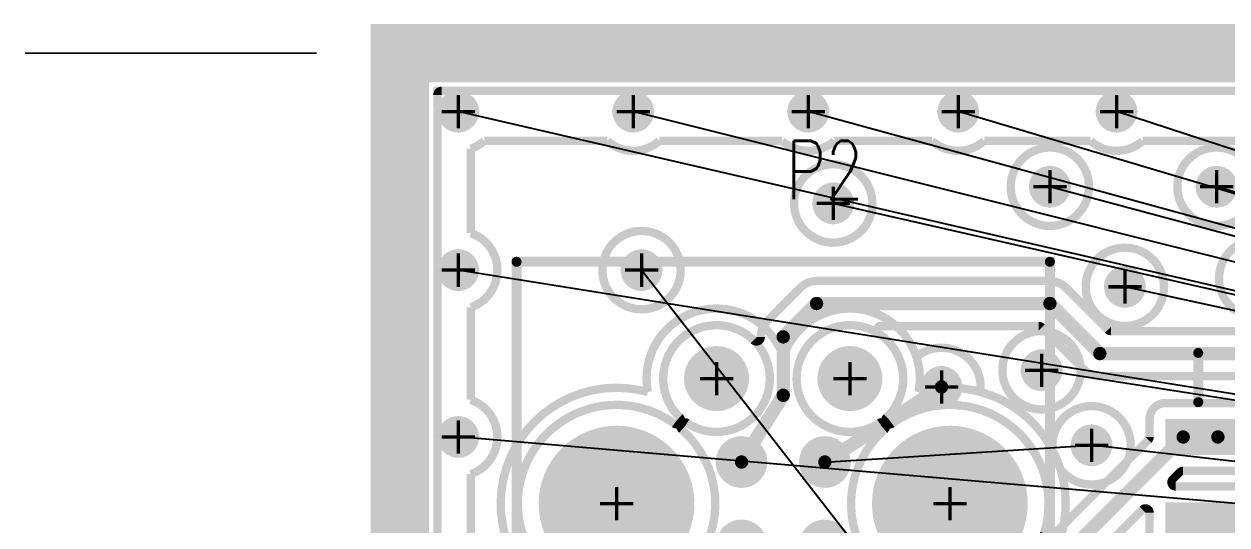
# Model space of a CAD drawing. Extents: x -1.33 to 3.2, y -3.63 to 2.02.
# Drawn here: x -1.325 to -0.604, y 1.717 to 2.018 of the extents above; entities that cross this region are included whole.
import ezdxf
from ezdxf.enums import TextEntityAlignment as Align

# ---------------------------------------------------------------- set-up
doc = ezdxf.new("R2010")
doc.units = 0
for name, pattern in [('SIG_0', [2, 1, 1]), ('SIG_17', [2, 1, 1]), ('SIG_52', [2, 1, 1]), ('SIG_68', [2, 1, 1]), ('TRMIDX_4096', [2, 1, 1])]:
    doc.linetypes.add(name, pattern=pattern)
for name, color, linetype in [('2D_LINE_125', 3, 'CONTINUOUS'), ('2D_LINE_126', 6, 'CONTINUOUS'), ('BOARD_OUTLINE_00', 254, 'CONTINUOUS'), ('DIMENSION2_122', 254, 'CONTINUOUS'), ('DIMENSION4_122', 254, 'CONTINUOUS'), ('DIMENSION6_122', 254, 'CONTINUOUS'), ('DIMENSION7_122', 254, 'CONTINUOUS'), ('DRIL_NPLTE_THRU_01', 16, 'CONTINUOUS'), ('DRIL_NPLTE_THRU_02', 106, 'CONTINUOUS'), ('DRIL_NPLTE_THRU_03', 255, 'CONTINUOUS'), ('DRIL_NPLTE_THRU_04', 176, 'CONTINUOUS'), ('DRIL_PLTE_THRU_01', 16, 'CONTINUOUS'), ('DRIL_PLTE_THRU_02', 106, 'CONTINUOUS'), ('DRIL_PLTE_THRU_03', 255, 'CONTINUOUS'), ('DRIL_PLTE_THRU_04', 176, 'CONTINUOUS'), ('DRIL_SYMBOL', 254, 'CONTINUOUS'), ('LINK_00', 254, 'CONTINUOUS'), ('PADS_BOT', 5, 'CONTINUOUS'), ('PADS_INNER', 1, 'CONTINUOUS'), ('PADS_TOP', 1, 'CONTINUOUS'), ('PART_NAME_123', 255, 'CONTINUOUS'), ('PART_TOP_2DLINE_123', 255, 'CONTINUOUS'), ('POUR_OUTLINE_01', 1, 'CONTINUOUS'), ('POUR_OUTLINE_02', 112, 'CONTINUOUS'), ('POUR_OUTLINE_03', 222, 'CONTINUOUS'), ('POUR_OUTLINE_04', 5, 'CONTINUOUS'), ('POUR_VIATHERM_01', 1, 'CONTINUOUS'), ('POUR_VIATHERM_02', 112, 'CONTINUOUS'), ('POUR_VIATHERM_04', 5, 'CONTINUOUS'), ('POUR_VOID_01', 1, 'CONTINUOUS'), ('POUR_VOID_02', 112, 'CONTINUOUS'), ('POUR_VOID_03', 222, 'CONTINUOUS'), ('POUR_VOID_04', 5, 'CONTINUOUS'), ('TRACE_01', 1, 'CONTINUOUS'), ('VIAPTS', 34, 'CONTINUOUS')]:
    doc.layers.add(name, color=color, linetype=linetype)
doc.styles.add('W0$005', font='simplex', dxfattribs={"width": 0.75})

# ---------------------------------------------------------------- blocks, each defined once
blk = doc.blocks.new('SMOOTH_0$01')
at = {"const_width": 0.005}
blk.add_lwpolyline([(-0.0025, 0, 1), (0.0025, 0, 1)], format="xyb", close=True, dxfattribs=at)
blk = doc.blocks.new('BOARD_1')
at = {"layer": 'BOARD_OUTLINE_00', "const_width": 0.01}
blk.add_lwpolyline([(-0.04, 0), (2.56, 0), (2.56, 0.1), (2.65685, 0.19685), (2.65685, 1.45669), (2.56, 1.55354), (2.56, 2.1), (-0.04, 2.1)], close=True, dxfattribs=at)
at = {"layer": 'BOARD_OUTLINE_00'}
blk.add_blockref('SMOOTH_0$01', (-0.04, 2.1), dxfattribs=at)
blk = doc.blocks.new('SMOOTH_0$035')
at = {"const_width": 0.0175}
blk.add_lwpolyline([(-0.00875, 0, 1), (0.00875, 0, 1)], format="xyb", close=True, dxfattribs=at)
blk = doc.blocks.new('DRAWING_9')
at = {"layer": '2D_LINE_125', "const_width": 0.035}
blk.add_lwpolyline([(-0.04, 0), (2.56, 0), (2.56, 0.1), (2.65685, 0.19685), (2.65685, 1.45669), (2.56, 1.55354), (2.56, 2.1), (-0.04, 2.1)], close=True, dxfattribs=at)
at = {"layer": '2D_LINE_125'}
blk.add_blockref('SMOOTH_0$035', (-0.04, 2.1), dxfattribs=at)
blk = doc.blocks.new('DRAWING_10')
at = {"layer": '2D_LINE_126', "const_width": 0.035}
blk.add_lwpolyline([(-0.04, 0), (2.56, 0), (2.56, 0.1), (2.65685, 0.19685), (2.65685, 1.45669), (2.56, 1.55354), (2.56, 2.1), (-0.04, 2.1)], close=True, dxfattribs=at)
at = {"layer": '2D_LINE_126'}
blk.add_blockref('SMOOTH_0$035', (-0.04, 2.1), dxfattribs=at)
blk = doc.blocks.new('D_2dfeghi_15')
at = {"layer": 'DIMENSION2_122', "linetype": 'TRMIDX_4096', "const_width": 0.001}
blk.add_lwpolyline([(-1.275, 2)], close=True, dxfattribs=at)
at = {"layer": 'DIMENSION4_122', "linetype": 'TRMIDX_4096', "const_width": 0.001}
blk.add_lwpolyline([(-1.275, 2), (-1.275, 2), (-1.275, 2)], close=True, dxfattribs=at)
at = {"layer": 'DIMENSION6_122', "linetype": 'TRMIDX_4096', "const_width": 0.001}
blk.add_lwpolyline([(-1.15, 2), (-1.325, 2)], dxfattribs=at)
at = {"layer": 'DIMENSION7_122', "linetype": 'TRMIDX_4096', "const_width": 0.001}
blk.add_lwpolyline([(-1.1, 2), (-1.09997, 2)], dxfattribs=at)
blk = doc.blocks.new('POUR_OUTLINE_735')
at = {"layer": 'POUR_OUTLINE_01', "const_width": 0.005}
blk.add_lwpolyline([(-17.1485, -16.16721), (-17.1485, -16.11663, 0.198912), (-17.14923, -16.11486), (-17.16986, -16.09423, 0.198912), (-17.17163, -16.0935), (-17.62, -16.0935, -0.198912), (-17.62955, -16.08955), (-17.65486, -16.06423, 0.198912), (-17.65663, -16.0635), (-17.75131, -16.0635, 0.748098), (-17.75267, -16.0681, -0.485317), (-17.74791, -16.11816, 0.934376), (-17.74472, -16.12199, -0.721553), (-17.65345, -16.18769, 0.78392), (-17.6493, -16.19021), (-17.5909, -16.13181, 0.198912), (-17.59017, -16.13004), (-17.59017, -16.11917, -0.414214), (-17.58067, -16.10967), (-17.51768, -16.10967, -0.288927), (-17.50911, -16.11508, 0.288929), (-17.50685, -16.1165), (-17.36315, -16.1165, 0.288929), (-17.36089, -16.11508, -0.288927), (-17.35232, -16.10967), (-17.28933, -16.10967, -0.288927), (-17.28076, -16.11508, 0.288929), (-17.2785, -16.1165), (-17.26633, -16.1165, 0.365975), (-17.26387, -16.11442, -0.365973), (-17.2545, -16.1065), (-17.2265, -16.1065, -0.331681), (-17.2174, -16.11329, 0.745359), (-17.2126, -16.11329, -0.331681), (-17.2035, -16.1065), (-17.1755, -16.1065, -0.414214), (-17.166, -16.116), (-17.166, -16.144, -0.414214), (-17.1755, -16.1535), (-17.2035, -16.1535, -0.331681), (-17.2126, -16.14671, 0.745359), (-17.2174, -16.14671, -0.285819), (-17.22492, -16.15337, 0.365975), (-17.227, -16.15583), (-17.227, -16.16417, 0.365975), (-17.22492, -16.16663, -0.285819), (-17.2174, -16.17329, 0.745359), (-17.2126, -16.17329, -0.331681), (-17.2035, -16.1665), (-17.1755, -16.1665, -0.175437), (-17.16942, -16.1687, 0.260532), (-17.16702, -16.16915, -0.177048), (-17.15192, -16.16954, 0.529202)], format="xyb", close=True, dxfattribs=at)
blk = doc.blocks.new('POUR_VOID_695')
at = {"layer": 'POUR_VOID_01', "const_width": 0.005}
for points in [[(-17.51768, -16.15033), (-17.5702, -16.15033, 0.198912), (-17.57197, -16.15106), (-17.57631, -16.15541, 0.668179), (-17.57455, -16.15967), (-17.51768, -16.15967, -0.414214)], [(-17.59017, -16.19083), (-17.59017, -16.1753, 0.668179), (-17.59444, -16.17353), (-17.66245, -16.24155, -0.167895)], [(-17.9545, -16.20912, -0.894042), (-17.87528, -16.12199, 0.934376), (-17.87209, -16.11816, -1.003765), (-17.82774, -16.07201, 0.662377), (-17.8235, -16.07022), (-17.8235, -16.07, -0.198912), (-17.81955, -16.06045), (-17.79955, -16.04045, -0.198912), (-17.79, -16.0365), (-17.65, -16.0365, -0.198912), (-17.64045, -16.04045), (-17.61514, -16.06577, 0.198912), (-17.61337, -16.0665), (-17.165, -16.0665, -0.198912)]]:
    blk.add_lwpolyline(points, format="xyb", dxfattribs=at)
blk = doc.blocks.new('POUR_OUTLINE_677')
at = {"layer": 'POUR_OUTLINE_01', "const_width": 0.005}
blk.add_lwpolyline([(-15.36565, -16.56621), (-15.36565, -16.55366, 0.198912), (-15.36638, -16.55189), (-15.45591, -16.46237, -0.198912), (-15.4625, -16.44646), (-15.4625, -15.925, 0.414214), (-15.465, -15.9225), (-18.015, -15.9225, 0.414214), (-18.0175, -15.925), (-18.0175, -17.975, 0.414214), (-18.015, -17.9775), (-15.465, -17.9775, 0.414214), (-15.4625, -17.975), (-15.4625, -17.9, -0.198912), (-15.45591, -17.88409), (-15.36638, -17.79456, 0.198912), (-15.36565, -17.79279), (-15.36565, -17.78025, 0.661266), (-15.36988, -17.77845, -2.350215), (-15.36988, -17.67037, 0.661266), (-15.36565, -17.66857), (-15.36565, -16.67789, 0.661266), (-15.36988, -16.67609, -2.350215), (-15.36988, -16.56801, 0.661266)], format="xyb", close=True, dxfattribs=at)
blk.add_blockref('POUR_VOID_695', (0, 0))
blk = doc.blocks.new('POUR_VIATHERM_744')
at = {"layer": 'POUR_VIATHERM_01'}
for points in [[(-17.895, -16.0175), (-17.895, -16.0175)], [(-17.9075, -16.03), (-17.9075, -16.03)], [(-17.8825, -16.03), (-17.8825, -16.03)], [(-17.895, -16.0425), (-17.895, -16.0425)]]:
    blk.add_lwpolyline(points, dxfattribs=at)
blk = doc.blocks.new('POUR_VIATHERM_1000')
at = {"layer": 'POUR_VIATHERM_01'}
for points in [[(-17.78, -15.9775), (-17.78, -15.9775)], [(-17.7925, -15.99), (-17.7925, -15.99)], [(-17.7675, -15.99), (-17.7675, -15.99)], [(-17.78, -16.0025), (-17.78, -16.0025)]]:
    blk.add_lwpolyline(points, dxfattribs=at)
blk = doc.blocks.new('POUR_VIATHERM_1027')
at = {"layer": 'POUR_VIATHERM_01'}
for points in [[(-17.55, -15.9675), (-17.55, -15.9675)], [(-17.5625, -15.98), (-17.5625, -15.98)], [(-17.5375, -15.98), (-17.5375, -15.98)], [(-17.55, -15.9925), (-17.55, -15.9925)]]:
    blk.add_lwpolyline(points, dxfattribs=at)
blk = doc.blocks.new('POUR_VIATHERM_1029')
at = {"layer": 'POUR_VIATHERM_01'}
for points in [[(-17.65, -15.9675), (-17.65, -15.9675)], [(-17.6625, -15.98), (-17.6625, -15.98)], [(-17.6375, -15.98), (-17.6375, -15.98)], [(-17.65, -15.9925), (-17.65, -15.9925)]]:
    blk.add_lwpolyline(points, dxfattribs=at)
blk = doc.blocks.new('POUR_VIATHERM_1030')
at = {"layer": 'POUR_VIATHERM_01'}
for points in [[(-17.61, -15.9225), (-17.61, -15.9225)], [(-17.6225, -15.935), (-17.6225, -15.935)], [(-17.5975, -15.935), (-17.5975, -15.935)], [(-17.61, -15.9475), (-17.61, -15.9475)]]:
    blk.add_lwpolyline(points, dxfattribs=at)
blk = doc.blocks.new('POUR_VIATHERM_1031')
at = {"layer": 'POUR_VIATHERM_01'}
for points in [[(-17.705, -15.9225), (-17.705, -15.9225)], [(-17.7175, -15.935), (-17.7175, -15.935)], [(-17.6925, -15.935), (-17.6925, -15.935)], [(-17.705, -15.9475), (-17.705, -15.9475)]]:
    blk.add_lwpolyline(points, dxfattribs=at)
blk = doc.blocks.new('POUR_VIATHERM_1032')
at = {"layer": 'POUR_VIATHERM_01'}
for points in [[(-17.795, -15.9225), (-17.795, -15.9225)], [(-17.8075, -15.935), (-17.8075, -15.935)], [(-17.7825, -15.935), (-17.7825, -15.935)], [(-17.795, -15.9475), (-17.795, -15.9475)]]:
    blk.add_lwpolyline(points, dxfattribs=at)
blk = doc.blocks.new('POUR_VIATHERM_1033')
at = {"layer": 'POUR_VIATHERM_01'}
for points in [[(-17.9, -15.9225), (-17.9, -15.9225)], [(-17.9125, -15.935), (-17.9125, -15.935)], [(-17.8875, -15.935), (-17.8875, -15.935)], [(-17.9, -15.9475), (-17.9, -15.9475)]]:
    blk.add_lwpolyline(points, dxfattribs=at)
blk = doc.blocks.new('POUR_VIATHERM_1034')
at = {"layer": 'POUR_VIATHERM_01'}
for points in [[(-18.005, -15.9225), (-18.005, -15.9225)], [(-18.0175, -15.935), (-18.0175, -15.935)], [(-17.9925, -15.935), (-17.9925, -15.935)], [(-18.005, -15.9475), (-18.005, -15.9475)]]:
    blk.add_lwpolyline(points, dxfattribs=at)
blk = doc.blocks.new('POUR_VIATHERM_1035')
at = {"layer": 'POUR_VIATHERM_01'}
for points in [[(-18.005, -16.0175), (-18.005, -16.0175)], [(-18.0175, -16.03), (-18.0175, -16.03)], [(-17.9925, -16.03), (-17.9925, -16.03)], [(-18.005, -16.0425), (-18.005, -16.0425)]]:
    blk.add_lwpolyline(points, dxfattribs=at)
blk = doc.blocks.new('POUR_VIATHERM_1036')
at = {"layer": 'POUR_VIATHERM_01'}
for points in [[(-18.005, -16.1175), (-18.005, -16.1175)], [(-18.0175, -16.13), (-18.0175, -16.13)], [(-17.9925, -16.13), (-17.9925, -16.13)], [(-18.005, -16.1425), (-18.005, -16.1425)]]:
    blk.add_lwpolyline(points, dxfattribs=at)
blk = doc.blocks.new('POUR_VIATHERM_1382')
at = {"layer": 'POUR_VIATHERM_01'}
for points in [[(-17.605, -16.0275), (-17.605, -16.0275)], [(-17.6175, -16.04), (-17.6175, -16.04)], [(-17.5925, -16.04), (-17.5925, -16.04)], [(-17.605, -16.0525), (-17.605, -16.0525)]]:
    blk.add_lwpolyline(points, dxfattribs=at)
blk = doc.blocks.new('POUR_VIATHERM_741')
at = {"layer": 'POUR_VIATHERM_01'}
for points in [[(-17.625, -16.1225), (-17.625, -16.1225)], [(-17.6375, -16.135), (-17.6375, -16.135)], [(-17.6125, -16.135), (-17.6125, -16.135)], [(-17.625, -16.1475), (-17.625, -16.1475)]]:
    blk.add_lwpolyline(points, dxfattribs=at)
blk = doc.blocks.new('POUR_VIATHERM_742')
at = {"layer": 'POUR_VIATHERM_01'}
for points in [[(-17.655, -16.0775), (-17.655, -16.0775)], [(-17.6675, -16.09), (-17.6675, -16.09)], [(-17.6425, -16.09), (-17.6425, -16.09)], [(-17.655, -16.1025), (-17.655, -16.1025)]]:
    blk.add_lwpolyline(points, dxfattribs=at)
blk = doc.blocks.new('POUR_VIATHERM_745')
at = {"layer": 'POUR_VIATHERM_01'}
for points in [[(-17.715, -16.0875), (-17.715, -16.0875)], [(-17.7275, -16.1), (-17.7275, -16.1)], [(-17.7025, -16.1), (-17.7025, -16.1)], [(-17.715, -16.1125), (-17.715, -16.1125)]]:
    blk.add_lwpolyline(points, dxfattribs=at)
blk = doc.blocks.new('POUR_HEADER_0')
for name in ['POUR_OUTLINE_677', 'POUR_VIATHERM_1034', 'POUR_VIATHERM_1033', 'POUR_VIATHERM_1032', 'POUR_VIATHERM_1031', 'POUR_VIATHERM_1030', 'POUR_VIATHERM_1029', 'POUR_VIATHERM_1027', 'POUR_VIATHERM_1000', 'POUR_VIATHERM_1035', 'POUR_VIATHERM_744', 'POUR_VIATHERM_1382', 'POUR_OUTLINE_735', 'POUR_VIATHERM_742', 'POUR_VIATHERM_745', 'POUR_VIATHERM_1036', 'POUR_VIATHERM_741']:
    blk.add_blockref(name, (18, 18))
blk = doc.blocks.new('POUR_VOID_36')
at = {"layer": 'POUR_VOID_04', "const_width": 0.005}
blk.add_lwpolyline([(-17.87209, -16.11816, -22.959012), (-17.86774, -16.12163, 0.934371), (-17.87078, -16.12559, -0.877053), (-17.93639, -16.22305, 0.699014), (-17.9398, -16.22628, -0.142904), (-17.93828, -16.23851, 0.600136), (-17.93477, -16.24117, -7.546915), (-17.95848, -16.26093, 0.600136), (-17.96047, -16.257, -1.06563), (-17.95675, -16.21324, 0.699018), (-17.9545, -16.20912, -0.894042), (-17.87528, -16.12199, 0.934376)], format="xyb", close=True, dxfattribs=at)
blk = doc.blocks.new('POUR_VOID_34')
at = {"layer": 'POUR_VOID_04', "const_width": 0.005}
blk.add_lwpolyline([(-17.74472, -16.12199, -41.14682), (-17.74922, -16.12559, 0.934371), (-17.75226, -16.12163, -22.959012), (-17.74791, -16.11816, 0.934376)], format="xyb", close=True, dxfattribs=at)
blk = doc.blocks.new('POUR_OUTLINE_4')
at = {"layer": 'POUR_OUTLINE_04', "const_width": 0.005}
blk.add_lwpolyline([(-15.36565, -16.56621), (-15.36565, -16.55366, 0.198912), (-15.36638, -16.55189), (-15.45591, -16.46237, -0.198912), (-15.4625, -16.44646), (-15.4625, -15.925, 0.414214), (-15.465, -15.9225), (-18.015, -15.9225, 0.414214), (-18.0175, -15.925), (-18.0175, -17.975, 0.414214), (-18.015, -17.9775), (-15.465, -17.9775, 0.414214), (-15.4625, -17.975), (-15.4625, -17.9, -0.198912), (-15.45591, -17.88409), (-15.36638, -17.79456, 0.198912), (-15.36565, -17.79279), (-15.36565, -17.78025, 0.661266), (-15.36988, -17.77845, -2.350215), (-15.36988, -17.67037, 0.661266), (-15.36565, -17.66857), (-15.36565, -16.67789, 0.661266), (-15.36988, -16.67609, -2.350215), (-15.36988, -16.56801, 0.661266)], format="xyb", close=True, dxfattribs=at)
for name in ['POUR_VOID_36', 'POUR_VOID_34']:
    blk.add_blockref(name, (0, 0))
blk = doc.blocks.new('POUR_VIATHERM_69')
at = {"layer": 'POUR_VIATHERM_04'}
for points in [[(-17.625, -16.1225), (-17.625, -16.1225)], [(-17.6375, -16.135), (-17.6375, -16.135)], [(-17.6125, -16.135), (-17.6125, -16.135)], [(-17.625, -16.1475), (-17.625, -16.1475)]]:
    blk.add_lwpolyline(points, dxfattribs=at)
blk = doc.blocks.new('POUR_VIATHERM_70')
at = {"layer": 'POUR_VIATHERM_04'}
for points in [[(-17.655, -16.0775), (-17.655, -16.0775)], [(-17.6675, -16.09), (-17.6675, -16.09)], [(-17.6425, -16.09), (-17.6425, -16.09)], [(-17.655, -16.1025), (-17.655, -16.1025)]]:
    blk.add_lwpolyline(points, dxfattribs=at)
blk = doc.blocks.new('POUR_VIATHERM_72')
at = {"layer": 'POUR_VIATHERM_04'}
for points in [[(-17.895, -16.0175), (-17.895, -16.0175)], [(-17.9075, -16.03), (-17.9075, -16.03)], [(-17.8825, -16.03), (-17.8825, -16.03)], [(-17.895, -16.0425), (-17.895, -16.0425)]]:
    blk.add_lwpolyline(points, dxfattribs=at)
blk = doc.blocks.new('POUR_VIATHERM_73')
at = {"layer": 'POUR_VIATHERM_04'}
for points in [[(-17.715, -16.0875), (-17.715, -16.0875)], [(-17.7275, -16.1), (-17.7275, -16.1)], [(-17.7025, -16.1), (-17.7025, -16.1)], [(-17.715, -16.1125), (-17.715, -16.1125)]]:
    blk.add_lwpolyline(points, dxfattribs=at)
blk = doc.blocks.new('POUR_VIATHERM_285')
at = {"layer": 'POUR_VIATHERM_04'}
for points in [[(-17.78, -15.9775), (-17.78, -15.9775)], [(-17.7925, -15.99), (-17.7925, -15.99)], [(-17.7675, -15.99), (-17.7675, -15.99)], [(-17.78, -16.0025), (-17.78, -16.0025)]]:
    blk.add_lwpolyline(points, dxfattribs=at)
blk = doc.blocks.new('POUR_VIATHERM_312')
at = {"layer": 'POUR_VIATHERM_04'}
for points in [[(-17.55, -15.9675), (-17.55, -15.9675)], [(-17.5625, -15.98), (-17.5625, -15.98)], [(-17.5375, -15.98), (-17.5375, -15.98)], [(-17.55, -15.9925), (-17.55, -15.9925)]]:
    blk.add_lwpolyline(points, dxfattribs=at)
blk = doc.blocks.new('POUR_VIATHERM_314')
at = {"layer": 'POUR_VIATHERM_04'}
for points in [[(-17.65, -15.9675), (-17.65, -15.9675)], [(-17.6625, -15.98), (-17.6625, -15.98)], [(-17.6375, -15.98), (-17.6375, -15.98)], [(-17.65, -15.9925), (-17.65, -15.9925)]]:
    blk.add_lwpolyline(points, dxfattribs=at)
blk = doc.blocks.new('POUR_VIATHERM_315')
at = {"layer": 'POUR_VIATHERM_04'}
for points in [[(-17.61, -15.9225), (-17.61, -15.9225)], [(-17.6225, -15.935), (-17.6225, -15.935)], [(-17.5975, -15.935), (-17.5975, -15.935)], [(-17.61, -15.9475), (-17.61, -15.9475)]]:
    blk.add_lwpolyline(points, dxfattribs=at)
blk = doc.blocks.new('POUR_VIATHERM_316')
at = {"layer": 'POUR_VIATHERM_04'}
for points in [[(-17.705, -15.9225), (-17.705, -15.9225)], [(-17.7175, -15.935), (-17.7175, -15.935)], [(-17.6925, -15.935), (-17.6925, -15.935)], [(-17.705, -15.9475), (-17.705, -15.9475)]]:
    blk.add_lwpolyline(points, dxfattribs=at)
blk = doc.blocks.new('POUR_VIATHERM_317')
at = {"layer": 'POUR_VIATHERM_04'}
for points in [[(-17.795, -15.9225), (-17.795, -15.9225)], [(-17.8075, -15.935), (-17.8075, -15.935)], [(-17.7825, -15.935), (-17.7825, -15.935)], [(-17.795, -15.9475), (-17.795, -15.9475)]]:
    blk.add_lwpolyline(points, dxfattribs=at)
blk = doc.blocks.new('POUR_VIATHERM_318')
at = {"layer": 'POUR_VIATHERM_04'}
for points in [[(-17.9, -15.9225), (-17.9, -15.9225)], [(-17.9125, -15.935), (-17.9125, -15.935)], [(-17.8875, -15.935), (-17.8875, -15.935)], [(-17.9, -15.9475), (-17.9, -15.9475)]]:
    blk.add_lwpolyline(points, dxfattribs=at)
blk = doc.blocks.new('POUR_VIATHERM_319')
at = {"layer": 'POUR_VIATHERM_04'}
for points in [[(-18.005, -15.9225), (-18.005, -15.9225)], [(-18.0175, -15.935), (-18.0175, -15.935)], [(-17.9925, -15.935), (-17.9925, -15.935)], [(-18.005, -15.9475), (-18.005, -15.9475)]]:
    blk.add_lwpolyline(points, dxfattribs=at)
blk = doc.blocks.new('POUR_VIATHERM_320')
at = {"layer": 'POUR_VIATHERM_04'}
for points in [[(-18.005, -16.0175), (-18.005, -16.0175)], [(-18.0175, -16.03), (-18.0175, -16.03)], [(-17.9925, -16.03), (-17.9925, -16.03)], [(-18.005, -16.0425), (-18.005, -16.0425)]]:
    blk.add_lwpolyline(points, dxfattribs=at)
blk = doc.blocks.new('POUR_VIATHERM_321')
at = {"layer": 'POUR_VIATHERM_04'}
for points in [[(-18.005, -16.1175), (-18.005, -16.1175)], [(-18.0175, -16.13), (-18.0175, -16.13)], [(-17.9925, -16.13), (-17.9925, -16.13)], [(-18.005, -16.1425), (-18.005, -16.1425)]]:
    blk.add_lwpolyline(points, dxfattribs=at)
blk = doc.blocks.new('POUR_VIATHERM_667')
at = {"layer": 'POUR_VIATHERM_04'}
for points in [[(-17.605, -16.0275), (-17.605, -16.0275)], [(-17.6175, -16.04), (-17.6175, -16.04)], [(-17.5925, -16.04), (-17.5925, -16.04)], [(-17.605, -16.0525), (-17.605, -16.0525)]]:
    blk.add_lwpolyline(points, dxfattribs=at)
blk = doc.blocks.new('POUR_HEADER_1')
for name in ['POUR_OUTLINE_4', 'POUR_VIATHERM_319', 'POUR_VIATHERM_318', 'POUR_VIATHERM_317', 'POUR_VIATHERM_316', 'POUR_VIATHERM_315', 'POUR_VIATHERM_314', 'POUR_VIATHERM_312', 'POUR_VIATHERM_285', 'POUR_VIATHERM_320', 'POUR_VIATHERM_72', 'POUR_VIATHERM_667', 'POUR_VIATHERM_70', 'POUR_VIATHERM_73', 'POUR_VIATHERM_321', 'POUR_VIATHERM_69']:
    blk.add_blockref(name, (18, 18))
blk = doc.blocks.new('POUR_VOID_2001')
at = {"layer": 'POUR_VOID_02', "const_width": 0.005}
blk.add_lwpolyline([(-17.72879, -16.10309, -0.914288), (-17.6796, -16.2325, -1.484202), (-17.77533, -16.31871, -0.527611), (-17.84467, -16.31871, -1.122164), (-17.96821, -16.25702, -0.743629), (-17.96529, -16.2121, -0.719693), (-17.89121, -16.10309, -0.943568), (-17.81, -16.08219, -0.943568)], format="xyb", close=True, dxfattribs=at)
blk = doc.blocks.new('POUR_OUTLINE_1921')
at = {"layer": 'POUR_OUTLINE_02', "const_width": 0.005}
blk.add_lwpolyline([(-15.36565, -17.63338), (-15.36565, -16.71308, -1.466646), (-15.40121, -16.51706), (-15.45591, -16.46237, -0.198912), (-15.4625, -16.44646), (-15.4625, -15.9225), (-18.0175, -15.9225), (-18.0175, -17.9775), (-15.4625, -17.9775), (-15.4625, -17.9, -0.198912), (-15.45591, -17.88409), (-15.40121, -17.82939, -1.466646)], format="xyb", close=True, dxfattribs=at)
blk.add_blockref('POUR_VOID_2001', (0, 0))
blk = doc.blocks.new('POUR_VIATHERM_2006')
at = {"layer": 'POUR_VIATHERM_02'}
for points in [[(-17.625, -16.1225), (-17.625, -16.1225)], [(-17.6375, -16.135), (-17.6375, -16.135)], [(-17.6125, -16.135), (-17.6125, -16.135)], [(-17.625, -16.1475), (-17.625, -16.1475)]]:
    blk.add_lwpolyline(points, dxfattribs=at)
blk = doc.blocks.new('POUR_VIATHERM_2007')
at = {"layer": 'POUR_VIATHERM_02'}
for points in [[(-17.655, -16.0775), (-17.655, -16.0775)], [(-17.6675, -16.09), (-17.6675, -16.09)], [(-17.6425, -16.09), (-17.6425, -16.09)], [(-17.655, -16.1025), (-17.655, -16.1025)]]:
    blk.add_lwpolyline(points, dxfattribs=at)
blk = doc.blocks.new('POUR_VIATHERM_2009')
at = {"layer": 'POUR_VIATHERM_02'}
for points in [[(-17.895, -16.0175), (-17.895, -16.0175)], [(-17.9075, -16.03), (-17.9075, -16.03)], [(-17.8825, -16.03), (-17.8825, -16.03)], [(-17.895, -16.0425), (-17.895, -16.0425)]]:
    blk.add_lwpolyline(points, dxfattribs=at)
blk = doc.blocks.new('POUR_VIATHERM_2010')
at = {"layer": 'POUR_VIATHERM_02'}
for points in [[(-17.715, -16.0875), (-17.715, -16.0875)], [(-17.7275, -16.1), (-17.7275, -16.1)], [(-17.7025, -16.1), (-17.7025, -16.1)]]:
    blk.add_lwpolyline(points, dxfattribs=at)
blk = doc.blocks.new('POUR_VIATHERM_2226')
at = {"layer": 'POUR_VIATHERM_02'}
for points in [[(-17.78, -15.9775), (-17.78, -15.9775)], [(-17.7925, -15.99), (-17.7925, -15.99)], [(-17.7675, -15.99), (-17.7675, -15.99)], [(-17.78, -16.0025), (-17.78, -16.0025)]]:
    blk.add_lwpolyline(points, dxfattribs=at)
blk = doc.blocks.new('POUR_VIATHERM_2253')
at = {"layer": 'POUR_VIATHERM_02'}
for points in [[(-17.55, -15.9675), (-17.55, -15.9675)], [(-17.5625, -15.98), (-17.5625, -15.98)], [(-17.5375, -15.98), (-17.5375, -15.98)], [(-17.55, -15.9925), (-17.55, -15.9925)]]:
    blk.add_lwpolyline(points, dxfattribs=at)
blk = doc.blocks.new('POUR_VIATHERM_2255')
at = {"layer": 'POUR_VIATHERM_02'}
for points in [[(-17.65, -15.9675), (-17.65, -15.9675)], [(-17.6625, -15.98), (-17.6625, -15.98)], [(-17.6375, -15.98), (-17.6375, -15.98)], [(-17.65, -15.9925), (-17.65, -15.9925)]]:
    blk.add_lwpolyline(points, dxfattribs=at)
blk = doc.blocks.new('POUR_VIATHERM_2256')
at = {"layer": 'POUR_VIATHERM_02'}
for points in [[(-17.61, -15.9225), (-17.61, -15.9225)], [(-17.6225, -15.935), (-17.6225, -15.935)], [(-17.5975, -15.935), (-17.5975, -15.935)], [(-17.61, -15.9475), (-17.61, -15.9475)]]:
    blk.add_lwpolyline(points, dxfattribs=at)
blk = doc.blocks.new('POUR_VIATHERM_2257')
at = {"layer": 'POUR_VIATHERM_02'}
for points in [[(-17.705, -15.9225), (-17.705, -15.9225)], [(-17.7175, -15.935), (-17.7175, -15.935)], [(-17.6925, -15.935), (-17.6925, -15.935)], [(-17.705, -15.9475), (-17.705, -15.9475)]]:
    blk.add_lwpolyline(points, dxfattribs=at)
blk = doc.blocks.new('POUR_VIATHERM_2258')
at = {"layer": 'POUR_VIATHERM_02'}
for points in [[(-17.795, -15.9225), (-17.795, -15.9225)], [(-17.8075, -15.935), (-17.8075, -15.935)], [(-17.7825, -15.935), (-17.7825, -15.935)], [(-17.795, -15.9475), (-17.795, -15.9475)]]:
    blk.add_lwpolyline(points, dxfattribs=at)
blk = doc.blocks.new('POUR_VIATHERM_2259')
at = {"layer": 'POUR_VIATHERM_02'}
for points in [[(-17.9, -15.9225), (-17.9, -15.9225)], [(-17.9125, -15.935), (-17.9125, -15.935)], [(-17.8875, -15.935), (-17.8875, -15.935)], [(-17.9, -15.9475), (-17.9, -15.9475)]]:
    blk.add_lwpolyline(points, dxfattribs=at)
blk = doc.blocks.new('POUR_VIATHERM_2260')
at = {"layer": 'POUR_VIATHERM_02'}
for points in [[(-18.005, -15.9225), (-18.005, -15.9225)], [(-18.0175, -15.935), (-18.0175, -15.935)], [(-17.9925, -15.935), (-17.9925, -15.935)], [(-18.005, -15.9475), (-18.005, -15.9475)]]:
    blk.add_lwpolyline(points, dxfattribs=at)
blk = doc.blocks.new('POUR_VIATHERM_2261')
at = {"layer": 'POUR_VIATHERM_02'}
for points in [[(-18.005, -16.0175), (-18.005, -16.0175)], [(-18.0175, -16.03), (-18.0175, -16.03)], [(-17.9925, -16.03), (-17.9925, -16.03)], [(-18.005, -16.0425), (-18.005, -16.0425)]]:
    blk.add_lwpolyline(points, dxfattribs=at)
blk = doc.blocks.new('POUR_VIATHERM_2262')
at = {"layer": 'POUR_VIATHERM_02'}
for points in [[(-18.005, -16.1175), (-18.005, -16.1175)], [(-18.0175, -16.13), (-18.0175, -16.13)], [(-17.9925, -16.13), (-17.9925, -16.13)], [(-18.005, -16.1425), (-18.005, -16.1425)]]:
    blk.add_lwpolyline(points, dxfattribs=at)
blk = doc.blocks.new('POUR_VIATHERM_2605')
at = {"layer": 'POUR_VIATHERM_02'}
for points in [[(-17.605, -16.0275), (-17.605, -16.0275)], [(-17.6175, -16.04), (-17.6175, -16.04)], [(-17.5925, -16.04), (-17.5925, -16.04)], [(-17.605, -16.0525), (-17.605, -16.0525)]]:
    blk.add_lwpolyline(points, dxfattribs=at)
blk = doc.blocks.new('POUR_HEADER_2')
for name in ['POUR_OUTLINE_1921', 'POUR_VIATHERM_2260', 'POUR_VIATHERM_2259', 'POUR_VIATHERM_2258', 'POUR_VIATHERM_2257', 'POUR_VIATHERM_2256', 'POUR_VIATHERM_2255', 'POUR_VIATHERM_2253', 'POUR_VIATHERM_2226', 'POUR_VIATHERM_2261', 'POUR_VIATHERM_2009', 'POUR_VIATHERM_2605', 'POUR_VIATHERM_2007', 'POUR_VIATHERM_2010', 'POUR_VIATHERM_2262', 'POUR_VIATHERM_2006']:
    blk.add_blockref(name, (18, 18))
blk = doc.blocks.new('POUR_VOID_1856')
at = {"layer": 'POUR_VOID_03', "const_width": 0.005}
blk.add_lwpolyline([(-17.9185, -16.03, 1), (-17.8715, -16.03, 1)], format="xyb", close=True, dxfattribs=at)
blk = doc.blocks.new('POUR_VOID_1855')
at = {"layer": 'POUR_VOID_03', "const_width": 0.005}
blk.add_lwpolyline([(-17.8035, -15.99, 1), (-17.7565, -15.99, 1)], format="xyb", close=True, dxfattribs=at)
blk = doc.blocks.new('POUR_VOID_1854')
at = {"layer": 'POUR_VOID_03', "const_width": 0.005}
blk.add_lwpolyline([(-17.6735, -15.98, 1), (-17.6265, -15.98, 1)], format="xyb", close=True, dxfattribs=at)
blk = doc.blocks.new('POUR_VOID_1853')
at = {"layer": 'POUR_VOID_03', "const_width": 0.005}
blk.add_lwpolyline([(-17.6785, -16.09, 1), (-17.6315, -16.09, 1)], format="xyb", close=True, dxfattribs=at)
blk = doc.blocks.new('POUR_VOID_1852')
at = {"layer": 'POUR_VOID_03', "const_width": 0.005}
blk.add_lwpolyline([(-17.6285, -16.04, 1), (-17.5815, -16.04, 1)], format="xyb", close=True, dxfattribs=at)
blk = doc.blocks.new('POUR_VOID_1851')
at = {"layer": 'POUR_VOID_03', "const_width": 0.005}
blk.add_lwpolyline([(-17.64831, -16.13799, -7.562768), (-17.64366, -16.14929, -0.370911), (-17.6796, -16.2325, -0.127104), (-17.65313, -16.25505, -1.806045), (-17.64053, -16.29284, -0.852841), (-17.77533, -16.31871, -0.527611), (-17.84467, -16.31871, -1.484202), (-17.9404, -16.2325, -0.914288), (-17.89121, -16.10309, -0.943568), (-17.81, -16.08219, -0.727693), (-17.73007, -16.08197, -0.681641), (-17.69169, -16.10296, -0.209366)], format="xyb", close=True, dxfattribs=at)
blk = doc.blocks.new('POUR_VOID_1850')
at = {"layer": 'POUR_VOID_03', "const_width": 0.005}
blk.add_lwpolyline([(-17.5735, -15.98, 1), (-17.5265, -15.98, 1)], format="xyb", close=True, dxfattribs=at)
blk = doc.blocks.new('POUR_VOID_1815')
at = {"layer": 'POUR_VOID_03', "const_width": 0.005}
blk.add_lwpolyline([(-17.5485, -16.035, 1), (-17.5015, -16.035, 1)], format="xyb", close=True, dxfattribs=at)
blk = doc.blocks.new('POUR_OUTLINE_1392')
at = {"layer": 'POUR_OUTLINE_03', "const_width": 0.005}
blk.add_lwpolyline([(-17.53068, -15.9525), (-17.59432, -15.9525, -0.382552), (-17.62568, -15.9525), (-17.68932, -15.9525, -0.382552), (-17.72068, -15.9525), (-17.77932, -15.9525, -0.382552), (-17.81068, -15.9525), (-17.88432, -15.9525, -0.382552), (-17.91568, -15.9525), (-17.98932, -15.9525, -0.10183), (-17.9975, -15.95727), (-17.9975, -16.00773, -0.718424), (-17.9975, -16.05227), (-17.9975, -16.10773, -0.718424), (-17.9975, -16.15227), (-17.9975, -16.20773, -0.718424)], format="xyb", dxfattribs=at)
for name in ['POUR_VOID_1854', 'POUR_VOID_1850', 'POUR_VOID_1855', 'POUR_VOID_1856', 'POUR_VOID_1852', 'POUR_VOID_1815', 'POUR_VOID_1851', 'POUR_VOID_1853']:
    blk.add_blockref(name, (0, 0))
blk = doc.blocks.new('POUR_HEADER_3')
blk.add_blockref('POUR_OUTLINE_1392', (18, 15.915))
blk = doc.blocks.new('SMOOTH_0$006')
at = {"const_width": 0.003}
blk.add_lwpolyline([(-0.0015, 0, 1), (0.0015, 0, 1)], format="xyb", close=True, dxfattribs=at)
blk = doc.blocks.new('PART_BODY_TOP_26')
at = {"layer": 'PART_TOP_2DLINE_123', "const_width": 0.006}
for points in [[(-0.07087, -0.12598), (-0.10039, -0.12598), (-0.10039, 0.12598), (-0.07087, 0.12598)], [(0.07087, 0.12598), (0.10039, 0.12598), (0.10039, -0.12598), (0.07087, -0.12598)]]:
    blk.add_lwpolyline(points, dxfattribs=at)
at = {"layer": 'PART_TOP_2DLINE_123'}
for p in [(-0.10039, 0.12598), (-0.07087, 0.12598), (0.07087, 0.12598), (0.10039, 0.12598), (-0.10039, -0.12598), (-0.07087, -0.12598), (0.07087, -0.12598), (0.10039, -0.12598)]:
    blk.add_blockref('SMOOTH_0$006', p, dxfattribs=at)
blk = doc.blocks.new('DRIL_HOLE_0')
blk.add_lwpolyline([(0, 0, 1), (0, 0, 1)], format="xyb", close=True)
blk = doc.blocks.new('PAD_10')
blk.add_lwpolyline([(0, 0, 1), (0, 0, 1)], format="xyb", close=True)
blk = doc.blocks.new('PAD_16')
at = {"const_width": 0.02165}
blk.add_lwpolyline([(-0.0315, 0), (0.0315, 0)], dxfattribs=at)
blk = doc.blocks.new('STK_TOP_10')
at = {"layer": 'DRIL_NPLTE_THRU_01'}
blk.add_blockref('DRIL_HOLE_0', (0, 0), dxfattribs=at)
at = {"layer": 'DRIL_NPLTE_THRU_02'}
blk.add_blockref('DRIL_HOLE_0', (0, 0), dxfattribs=at)
at = {"layer": 'DRIL_NPLTE_THRU_03'}
blk.add_blockref('DRIL_HOLE_0', (0, 0), dxfattribs=at)
at = {"layer": 'DRIL_NPLTE_THRU_04'}
blk.add_blockref('DRIL_HOLE_0', (0, 0), dxfattribs=at)
at = {"layer": 'PADS_BOT'}
blk.add_blockref('PAD_10', (0, 0), dxfattribs=at)
at = {"layer": 'PADS_INNER'}
blk.add_blockref('PAD_10', (0, 0), dxfattribs=at)
at = {"layer": 'PADS_TOP', "rotation": 90}
blk.add_blockref('PAD_16', (0, 0), dxfattribs=at)
blk = doc.blocks.new('SYM_TOP_8')
for name, p in [('STK_TOP_10', (-0.05, 0.11417)), ('STK_TOP_10', (0, 0.11417)), ('STK_TOP_10', (0.05, 0.11417)), ('PART_BODY_TOP_26', (0, 0)), ('STK_TOP_10', (-0.05, -0.11417)), ('STK_TOP_10', (0, -0.11417)), ('STK_TOP_10', (0.05, -0.11417))]:
    blk.add_blockref(name, p)
blk = doc.blocks.new('PART_TOP_129')
blk.add_blockref('SYM_TOP_8', (0, 0))
at = {"layer": 'PART_NAME_123', "style": 'W0$005', "width": 0.75}
blk.add_text('U4', height=0.035, rotation=-90, dxfattribs=at).set_placement((0.135, 0.005), align=Align.MIDDLE_CENTER)
blk = doc.blocks.new('PART_BODY_TOP_41')
at = {"layer": 'PART_TOP_2DLINE_123', "const_width": 0.006}
blk.add_lwpolyline([(-0.18, 0.16), (0.17, 0.16), (0.17, -0.16), (-0.18, -0.16)], close=True, dxfattribs=at)
at = {"layer": 'PART_TOP_2DLINE_123'}
for p in [(-0.18, 0.16), (0.17, 0.16), (-0.18, -0.16), (0.17, -0.16)]:
    blk.add_blockref('SMOOTH_0$006', p, dxfattribs=at)
blk = doc.blocks.new('PAD_61')
at = {"const_width": 0.0155}
blk.add_lwpolyline([(0, -0.00775, 1), (0, 0.00775, 1)], format="xyb", close=True, dxfattribs=at)
blk = doc.blocks.new('STK_TOP_35')
at = {"layer": 'DRIL_PLTE_THRU_01'}
blk.add_blockref('DRIL_HOLE_0', (0, 0), dxfattribs=at)
at = {"layer": 'DRIL_PLTE_THRU_02'}
blk.add_blockref('DRIL_HOLE_0', (0, 0), dxfattribs=at)
at = {"layer": 'DRIL_PLTE_THRU_03'}
blk.add_blockref('DRIL_HOLE_0', (0, 0), dxfattribs=at)
at = {"layer": 'DRIL_PLTE_THRU_04'}
blk.add_blockref('DRIL_HOLE_0', (0, 0), dxfattribs=at)
at = {"layer": 'PADS_BOT'}
blk.add_blockref('PAD_10', (0, 0), dxfattribs=at)
at = {"layer": 'PADS_INNER'}
blk.add_blockref('PAD_10', (0, 0), dxfattribs=at)
at = {"layer": 'PADS_TOP'}
blk.add_blockref('PAD_61', (0, 0), dxfattribs=at)
blk = doc.blocks.new('DRIL_SYMBOL_0$039')
at = {"layer": 'DRIL_SYMBOL', "const_width": 0.002}
for points in [[(0, -0.01), (0, 0.01)], [(-0.01, 0), (0.01, 0)]]:
    blk.add_lwpolyline(points, dxfattribs=at)
blk = doc.blocks.new('DRIL_HOLE_0$039')
at = {"const_width": 0.0195}
blk.add_lwpolyline([(-0.00975, 0, 1), (0.00975, 0, 1)], format="xyb", close=True, dxfattribs=at)
blk.add_blockref('DRIL_SYMBOL_0$039', (0, 0))
blk = doc.blocks.new('PAD_6')
at = {"const_width": 0.0145}
blk.add_lwpolyline([(0, -0.00725, 1), (0, 0.00725, 1)], format="xyb", close=True, dxfattribs=at)
blk = doc.blocks.new('STK_TOP_36')
at = {"layer": 'DRIL_NPLTE_THRU_01'}
blk.add_blockref('DRIL_HOLE_0$039', (0, 0), dxfattribs=at)
at = {"layer": 'DRIL_NPLTE_THRU_02'}
blk.add_blockref('DRIL_HOLE_0$039', (0, 0), dxfattribs=at)
at = {"layer": 'DRIL_NPLTE_THRU_03'}
blk.add_blockref('DRIL_HOLE_0$039', (0, 0), dxfattribs=at)
at = {"layer": 'DRIL_NPLTE_THRU_04'}
blk.add_blockref('DRIL_HOLE_0$039', (0, 0), dxfattribs=at)
at = {"layer": 'PADS_BOT'}
blk.add_blockref('PAD_6', (0, 0), dxfattribs=at)
at = {"layer": 'PADS_INNER'}
blk.add_blockref('PAD_6', (0, 0), dxfattribs=at)
at = {"layer": 'PADS_TOP'}
blk.add_blockref('PAD_6', (0, 0), dxfattribs=at)
blk = doc.blocks.new('DRIL_SYMBOL_0$0935')
at = {"layer": 'DRIL_SYMBOL', "const_width": 0.002}
for points in [[(0, -0.01), (0, 0.01)], [(-0.01, 0), (0.01, 0)]]:
    blk.add_lwpolyline(points, dxfattribs=at)
blk = doc.blocks.new('DRIL_HOLE_0$0935')
at = {"const_width": 0.04675}
blk.add_lwpolyline([(-0.02337, 0, 1), (0.02337, 0, 1)], format="xyb", close=True, dxfattribs=at)
blk.add_blockref('DRIL_SYMBOL_0$0935', (0, 0))
blk = doc.blocks.new('STK_TOP_37')
at = {"layer": 'DRIL_NPLTE_THRU_01'}
blk.add_blockref('DRIL_HOLE_0$0935', (0, 0), dxfattribs=at)
at = {"layer": 'DRIL_NPLTE_THRU_02'}
blk.add_blockref('DRIL_HOLE_0$0935', (0, 0), dxfattribs=at)
at = {"layer": 'DRIL_NPLTE_THRU_03'}
blk.add_blockref('DRIL_HOLE_0$0935', (0, 0), dxfattribs=at)
at = {"layer": 'DRIL_NPLTE_THRU_04'}
blk.add_blockref('DRIL_HOLE_0$0935', (0, 0), dxfattribs=at)
at = {"layer": 'PADS_BOT'}
blk.add_blockref('PAD_6', (0, 0), dxfattribs=at)
at = {"layer": 'PADS_INNER'}
blk.add_blockref('PAD_6', (0, 0), dxfattribs=at)
at = {"layer": 'PADS_TOP'}
blk.add_blockref('PAD_6', (0, 0), dxfattribs=at)
blk = doc.blocks.new('SYM_TOP_23')
for name, p in [('PART_BODY_TOP_41', (0, 0)), ('STK_TOP_37', (-0.1, 0.1)), ('STK_TOP_37', (0.025, 0.1)), ('STK_TOP_36', (0.1, 0.04)), ('STK_TOP_35', (-0.05, 0.025)), ('STK_TOP_35', (0, 0.025)), ('STK_TOP_35', (0.05, 0.025)), ('STK_TOP_36', (-0.1, 0)), ('STK_TOP_35', (-0.05, -0.025)), ('STK_TOP_35', (0, -0.025)), ('STK_TOP_35', (0.05, -0.025)), ('STK_TOP_36', (0.1, -0.04)), ('STK_TOP_37', (-0.1, -0.1)), ('STK_TOP_37', (0.025, -0.1))]:
    blk.add_blockref(name, p)
blk = doc.blocks.new('PART_TOP_156')
blk.add_blockref('SYM_TOP_23', (0, 0))
at = {"layer": 'PART_NAME_123', "style": 'W0$005', "width": 0.75}
blk.add_text('P2', height=0.035, rotation=-90, dxfattribs=at).set_placement((0.225, -0.025), align=Align.MIDDLE_CENTER)
blk = doc.blocks.new('SMOOTH_0$008')
at = {"const_width": 0.004}
blk.add_lwpolyline([(-0.002, 0, 1), (0.002, 0, 1)], format="xyb", close=True, dxfattribs=at)
blk = doc.blocks.new('DRIL_SYMBOL_0$012')
at = {"layer": 'DRIL_SYMBOL', "const_width": 0.002}
for points in [[(0, -0.01), (0, 0.01)], [(-0.01, 0), (0.01, 0)]]:
    blk.add_lwpolyline(points, dxfattribs=at)
blk = doc.blocks.new('DRIL_HOLE_0$012')
at = {"const_width": 0.006}
blk.add_lwpolyline([(-0.003, 0, 1), (0.003, 0, 1)], format="xyb", close=True, dxfattribs=at)
blk.add_blockref('DRIL_SYMBOL_0$012', (0, 0))
blk = doc.blocks.new('PAD_66')
at = {"const_width": 0.0125}
blk.add_lwpolyline([(0, -0.00625, 1), (0, 0.00625, 1)], format="xyb", close=True, dxfattribs=at)
blk = doc.blocks.new('STK_TOP_3')
at = {"layer": 'DRIL_PLTE_THRU_01'}
blk.add_blockref('DRIL_HOLE_0$012', (0, 0), dxfattribs=at)
at = {"layer": 'DRIL_PLTE_THRU_02'}
blk.add_blockref('DRIL_HOLE_0$012', (0, 0), dxfattribs=at)
at = {"layer": 'DRIL_PLTE_THRU_03'}
blk.add_blockref('DRIL_HOLE_0$012', (0, 0), dxfattribs=at)
at = {"layer": 'DRIL_PLTE_THRU_04'}
blk.add_blockref('DRIL_HOLE_0$012', (0, 0), dxfattribs=at)
at = {"layer": 'PADS_BOT'}
blk.add_blockref('PAD_66', (0, 0), dxfattribs=at)
at = {"layer": 'PADS_INNER'}
blk.add_blockref('PAD_66', (0, 0), dxfattribs=at)
at = {"layer": 'PADS_TOP'}
blk.add_blockref('PAD_66', (0, 0), dxfattribs=at)
blk = doc.blocks.new('SYM_TOP_1')
blk.add_blockref('STK_TOP_3', (0, 0))

msp = doc.modelspace()

# ---------------------------------------------------------------- linework, layer by layer
at = {"layer": 'LINK_00', "linetype": 'SIG_0'}
for p, q in [((0.28, 1.655), (-1.065, 1.965)), ((0.28, 1.655), (-0.96, 1.965)), ((0.28, 1.655), (-0.855, 1.965)), ((0.28, 1.655), (-0.765, 1.965)), ((0.28, 1.655), (-0.67, 1.965)), ((0.28, 1.655), (-0.71, 1.92)), ((0.28, 1.655), (-0.61, 1.92)), ((0.28, 1.655), (-0.84, 1.91)), ((0.28, 1.655), (-1.065, 1.87)), ((0.5, 0), (-0.955, 1.87)), ((0.28, 1.655), (-0.665, 1.86)), ((0.28, 1.655), (-0.715, 1.81)), ((0.28, 1.655), (-1.065, 1.77)), ((-0.845, 1.755), (-0.685, 1.765)), ((0.28, 1.655), (-0.685, 1.765))]:
    msp.add_line(p, q, dxfattribs=at)
at = {"layer": 'TRACE_01', "linetype": 'SIG_68', "const_width": 0.008}
for points in [[(-0.895, 1.755), (-0.87, 1.795), (-0.87, 1.83), (-0.85, 1.85)], [(-0.2461, 1.481), (-0.2461, 1.505), (-0.195, 1.5561), (-0.195, 1.79), (-0.225, 1.82), (-0.68, 1.82), (-0.71, 1.85), (-0.85, 1.85)]]:
    msp.add_lwpolyline(points, dxfattribs=at)
at = {"layer": 'TRACE_01', "linetype": 'SIG_0', "const_width": 0.008}
msp.add_lwpolyline([(-0.845, 1.755), (-0.775, 1.8)], dxfattribs=at)
at = {"layer": 'TRACE_01', "linetype": 'SIG_17', "const_width": 0.008}
for points in [[(-0.845, 1.655), (-0.793, 1.668), (-0.732, 1.668), (-0.63, 1.77), (-0.60917, 1.77)], [(-0.60917, 1.77), (-0.38083, 1.77)]]:
    msp.add_lwpolyline(points, dxfattribs=at)

# ---------------------------------------------------------------- block references
for name, p in [('DRAWING_9', (-1.06, -0.1)), ('DRAWING_10', (-1.06, -0.1)), ('D_2dfeghi_15', (0, 0)), ('BOARD_1', (-1.06, -0.1))]:
    msp.add_blockref(name, p)
at = {"linetype": 'SIG_0'}
for name in ['POUR_HEADER_0', 'POUR_HEADER_1', 'POUR_HEADER_2']:
    msp.add_blockref(name, (-1.06, -0.1), dxfattribs=at)
at = {"linetype": 'SIG_52'}
msp.add_blockref('POUR_HEADER_3', (-1.06, 1.985), dxfattribs=at)
at = {"rotation": 90}
for name, p in [('PART_TOP_156', (-0.87, 1.705)), ('PART_TOP_129', (-0.495, 1.72))]:
    msp.add_blockref(name, p, dxfattribs=at)
at = {"layer": 'TRACE_01'}
for p in [(-0.85, 1.85), (-0.85, 1.85), (-0.71, 1.85), (-0.87, 1.83), (-0.68, 1.82), (-0.87, 1.795), (-0.775, 1.8), (-0.63, 1.77), (-0.60917, 1.77), (-0.60917, 1.77), (-0.895, 1.755), (-0.845, 1.755)]:
    msp.add_blockref('SMOOTH_0$008', p, dxfattribs=at)
at = {"layer": 'VIAPTS', "linetype": 'SIG_0'}
for p in [(-1.065, 1.965), (-0.96, 1.965), (-0.855, 1.965), (-0.765, 1.965), (-0.67, 1.965), (-0.71, 1.92), (-0.61, 1.92), (-0.84, 1.91), (-1.065, 1.87), (-0.955, 1.87), (-0.665, 1.86), (-0.715, 1.81), (-0.775, 1.8), (-1.065, 1.77), (-0.685, 1.765)]:
    msp.add_blockref('SYM_TOP_1', p, dxfattribs=at)

doc.saveas('drawing.dxf')
